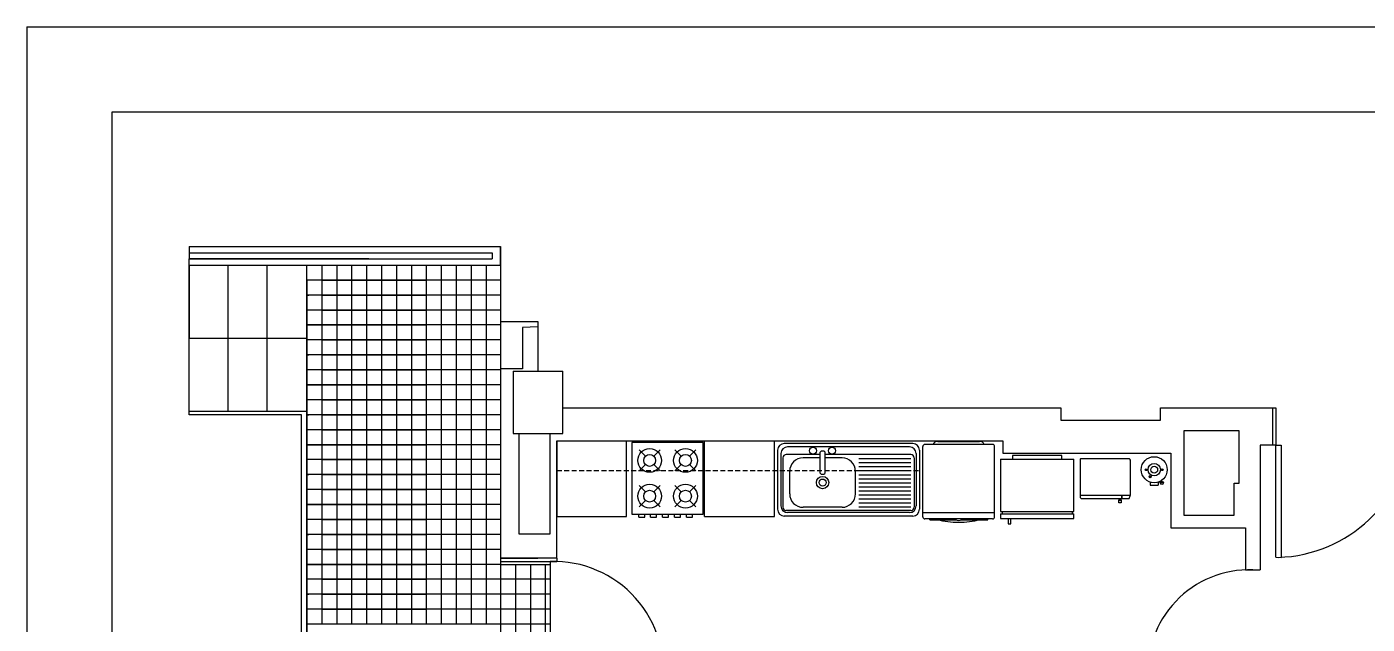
# Model space of a CAD drawing. Header units: millimetres. Extents: x 2377 to 4712, y -254 to 3188.
# Drawn here: x 2833.4 to 3070.1, y 1869.4 to 1974.7 of the extents above; entities that cross this region are included whole.
import ezdxf

# ---------------------------------------------------------------- set-up
doc = ezdxf.new("R2010")
doc.units = ezdxf.units.MM
doc.linetypes.add('DASHED2', pattern=[0.375, 0.25, -0.125])
doc.layers.add('Mobiliario', color=254, linetype='Continuous')
doc.layers.add('www.dwgautocad.com', color=7, linetype='Continuous')

# ---------------------------------------------------------------- blocks, each defined once
blk = doc.blocks.new('cl08-2')
for p, q in [((-0.439, 0), (-0.439, -0.879)), ((0.439, 0), (-0.439, 0)), ((0.439, -0.879), (0.439, 0)), ((-0.271, -0.168), (-0.349, -0.09)), ((-0.09, -0.09), (-0.168, -0.168)), ((0.168, -0.168), (0.09, -0.09)), ((0.271, -0.168), (0.349, -0.09)), ((-0.271, -0.271), (-0.349, -0.349)), ((-0.09, -0.349), (-0.168, -0.271)), ((0.09, -0.349), (0.168, -0.271)), ((0.349, -0.349), (0.271, -0.271)), ((-0.271, -0.607), (-0.349, -0.529)), ((-0.168, -0.607), (-0.09, -0.529)), ((0.168, -0.607), (0.09, -0.529)), ((0.271, -0.607), (0.349, -0.529)), ((-0.349, -0.788), (-0.271, -0.711)), ((-0.09, -0.788), (-0.168, -0.711)), ((0.09, -0.788), (0.168, -0.711)), ((0.349, -0.788), (0.271, -0.711)), ((-0.439, -0.879), (0.439, -0.879)), ((-0.354, -0.915), (-0.354, -0.879)), ((-0.354, -0.915), (-0.281, -0.915)), ((-0.281, -0.915), (-0.281, -0.879)), ((-0.208, -0.915), (-0.208, -0.879)), ((-0.208, -0.915), (-0.134, -0.915)), ((-0.134, -0.915), (-0.134, -0.879)), ((-0.061, -0.915), (-0.061, -0.879)), ((-0.061, -0.915), (0.012, -0.915)), ((0.012, -0.915), (0.012, -0.879)), ((0.085, -0.915), (0.085, -0.879)), ((0.085, -0.915), (0.159, -0.915)), ((0.159, -0.915), (0.159, -0.879)), ((0.232, -0.915), (0.232, -0.879)), ((0.232, -0.915), (0.305, -0.915)), ((0.305, -0.915), (0.305, -0.879))]:
    blk.add_line(p, q)
for centre, radius in [((-0.22, -0.22), 0.146), ((-0.22, -0.22), 0.0732), ((0.22, -0.22), 0.146), ((0.22, -0.22), 0.0732), ((-0.22, -0.659), 0.146), ((-0.22, -0.659), 0.0732), ((0.22, -0.659), 0.146), ((0.22, -0.659), 0.0732)]:
    blk.add_circle(centre, radius)
blk = doc.blocks.new('cl25-14')
at = {"layer": 'www.dwgautocad.com', "color": 0}
for p, q in [((0.478, 0.539), (-0.478, 0.539)), ((0.453, 0.514), (-0.453, 0.514)), ((-0.528, 0.489), (-0.528, 0.05)), ((-0.503, 0.464), (-0.503, 0.075)), ((-0.488, 0.4322), (-0.488, 0.065)), ((-0.2125, 0.4572), (-0.463, 0.4572)), ((-0.2125, 0.4322), (-0.338, 0.4322)), ((-0.2125, 0.4711), (-0.2125, 0.3223)), ((-0.1835, 0.4811), (-0.2025, 0.4811)), ((-0.1735, 0.3223), (-0.1735, 0.4711)), ((0.463, 0.4572), (-0.1735, 0.4572)), ((-0.048, 0.4322), (-0.1735, 0.4322)), ((0.463, 0.425), (0.077, 0.425)), ((0.488, 0.4322), (0.488, 0.065)), ((0.503, 0.464), (0.503, 0.075)), ((0.528, 0.489), (0.528, 0.05)), ((-0.438, 0.165), (-0.438, 0.3322)), ((-0.2025, 0.3123), (-0.1835, 0.3123)), ((0.052, 0.165), (0.052, 0.3322)), ((0.463, 0.395), (0.077, 0.395)), ((0.463, 0.365), (0.077, 0.365)), ((0.463, 0.335), (0.077, 0.335)), ((0.463, 0.305), (0.077, 0.305)), ((0.463, 0.275), (0.077, 0.275)), ((0.463, 0.245), (0.077, 0.245)), ((0.463, 0.215), (0.077, 0.215)), ((0.463, 0.185), (0.077, 0.185)), ((0.463, 0.155), (0.077, 0.155)), ((0.463, 0.125), (0.077, 0.125)), ((0.478, 0), (-0.478, 0)), ((0.463, 0.04), (-0.463, 0.04)), ((0.453, 0.025), (-0.453, 0.025)), ((-0.048, 0.065), (-0.338, 0.065)), ((0.463, 0.095), (0.077, 0.095)), ((0.463, 0.065), (0.077, 0.065))]:
    blk.add_line(p, q, dxfattribs=at)
for centre, radius in [((-0.264, 0.4859), 0.026), ((-0.1238, 0.4859), 0.026), ((-0.193, 0.2486), 0.0463), ((-0.193, 0.2486), 0.0263)]:
    blk.add_circle(centre, radius, dxfattribs=at)
for centre, radius, start, end in [((-0.478, 0.489), 0.05, 90, 180), ((-0.453, 0.464), 0.05, 90, 180), ((0.453, 0.464), 0.05, 0, 90), ((0.478, 0.489), 0.05, 0, 90), ((-0.463, 0.4322), 0.025, 90, 180), ((-0.338, 0.3322), 0.1, 90, 180), ((-0.2025, 0.4711), 0.01, 90, 180), ((-0.1835, 0.4711), 0.01, 0, 90), ((-0.048, 0.3322), 0.1, 0, 90), ((0.463, 0.4322), 0.025, 0, 90), ((-0.2025, 0.3223), 0.01, 180, 270), ((-0.1835, 0.3223), 0.01, 270, 0), ((-0.338, 0.165), 0.1, 180, 270), ((-0.048, 0.165), 0.1, 270, 0), ((-0.478, 0.05), 0.05, 180, 270), ((-0.453, 0.075), 0.05, 180, 270), ((-0.463, 0.065), 0.025, 180, 270), ((0.453, 0.075), 0.05, 270, 0), ((0.463, 0.065), 0.025, 270, 0), ((0.478, 0.05), 0.05, 270, 0)]:
    blk.add_arc(centre, radius, start, end, dxfattribs=at)
blk = doc.blocks.new('cl03b-planta')
for p, q in [((0.392, 2.874), (0.392, 3.548)), ((1.063, 3.568), (0.412, 3.568)), ((0.536, 3.598), (0.938, 3.598)), ((1.083, 2.874), (1.083, 3.548)), ((1.083, 2.911), (0.392, 2.911)), ((1.063, 2.854), (0.412, 2.854)), ((0.459, 2.846), (0.459, 2.854)), ((0.459, 2.846), (0.709, 2.846)), ((0.765, 2.846), (1.016, 2.846)), ((1.016, 2.846), (1.016, 2.854))]:
    blk.add_line(p, q)
for points in [[(0.712, 2.854), (0.709, 2.844)], [(0.762, 2.854), (0.765, 2.844)]]:
    blk.add_lwpolyline(points)
for centre, radius, start, end in [((0.412, 3.548), 0.02, 90, 180), ((0.536, 3.548), 0.05, 90, 156.5268), ((0.938, 3.548), 0.05, 23.4732, 90), ((1.063, 3.548), 0.02, 0, 90), ((0.412, 2.874), 0.02, 180, 270), ((0.737, 3.664), 0.843, 255.9297, 284.0703), ((0.737, 2.907), 0.0686, 245.6647, 294.3353), ((1.063, 2.874), 0.02, 270, 0)]:
    blk.add_arc(centre, radius, start, end)
blk = doc.blocks.new('CL-27-PLANTA-www.dwgautocad.com')
at = {"layer": 'www.dwgautocad.com', "ltscale": 0.3}
for p, q in [((9.724, 1.63), (9.689, 1.63)), ((9.689, 1.63), (9.689, 1.56)), ((9.724, 1.56), (9.724, 1.63)), ((9.828, 1.56), (8.843, 1.56)), ((8.843, 1.56), (8.843, 1.499)), ((9.828, 1.499), (8.843, 1.499)), ((9.828, 1.466), (8.843, 1.466)), ((8.843, 1.466), (8.843, 0.764)), ((8.863, 1.499), (8.863, 1.466)), ((9.808, 1.466), (9.808, 1.499)), ((9.828, 1.499), (9.828, 1.56)), ((9.828, 0.764), (9.828, 1.466)), ((9.828, 0.764), (8.843, 0.764)), ((9.005, 0.764), (9.005, 0.714)), ((9.665, 0.714), (9.665, 0.764)), ((9.005, 0.714), (9.665, 0.714))]:
    blk.add_line(p, q, dxfattribs=at)
blk = doc.blocks.new('IN04-3')
at = {"color": 0}
for p, q in [((-0.065, -0.2), (-0.065, -0.25)), ((0.065, -0.2), (0.065, -0.25)), ((0.094, -0.188), (0.101, -0.201)), ((0.116, -0.175), (0.123, -0.188)), ((-0.065, -0.25), (0.065, -0.25))]:
    blk.add_line(p, q, dxfattribs=at)
for centre, radius in [((0, 0), 0.21), ((-0.13, 0), 0.015), ((-0.13, 0), 0.0125), ((-0.13, 0), 0.0125), ((0, 0), 0.1), ((0, 0), 0.055), ((0.13, 0), 0.015), ((0.13, 0), 0.0125), ((0.13, 0), 0.0125), ((-0.065, -0.113), 0.018), ((-0.065, -0.113), 0.015), ((0.123, -0.213), 0.025), ((0.125, -0.216), 0.0175)]:
    blk.add_circle(centre, radius, dxfattribs=at)

msp = doc.modelspace()

# ---------------------------------------------------------------- linework, layer by layer
at = {"transparency": 33554687}
for p, q in [((2833.43, 1974.71), (3253.43, 1974.71)), ((2833.43, 1974.71), (2833.43, 1677.71)), ((2833.43, 1974.71), (2833.43, 1959.71)), ((2848.48, 1697.71), (2848.48, 1959.71)), ((2848.48, 1959.71), (3243.97, 1959.71)), ((2862.11, 1935.95), (2862.11, 1933.75)), ((2862.11, 1935.95), (2917.07, 1935.95)), ((2917.07, 1932.68), (2917.07, 1935.95)), ((2917.07, 1935.95), (2917.07, 1922.76)), ((2917.07, 1935.95), (2917.07, 1922.76)), ((2917.07, 1935.95), (2917.07, 1881)), ((2862.11, 1934.84), (2893.81, 1934.84)), ((2862.11, 1934.84), (2915.6, 1934.84)), ((2862.11, 1934.84), (2915.58, 1934.84)), ((2893.81, 1933.77), (2862.11, 1933.77)), ((2862.11, 1933.77), (2915.58, 1933.77)), ((2862.11, 1932.68), (2862.11, 1933.77)), ((2915.58, 1934.84), (2915.58, 1933.77)), ((2862.11, 1906.3), (2862.11, 1932.68)), ((2862.11, 1932.68), (2882.86, 1932.68)), ((2862.11, 1932.68), (2862.11, 1919.82)), ((2862.11, 1932.68), (2917.07, 1932.68)), ((2868.99, 1906.96), (2868.99, 1932.68)), ((2875.87, 1906.96), (2875.87, 1932.68)), ((2882.86, 1750.23), (2882.86, 1932.68)), ((2882.86, 1932.68), (2885.5, 1932.68)), ((2885.5, 1932.68), (2885.5, 1930.04)), ((2885.5, 1932.68), (2888.14, 1932.68)), ((2888.14, 1932.68), (2888.14, 1930.04)), ((2888.14, 1932.68), (2890.77, 1932.68)), ((2890.77, 1932.68), (2890.77, 1930.04)), ((2890.77, 1932.68), (2893.41, 1932.68)), ((2893.41, 1932.68), (2893.41, 1930.04)), ((2893.41, 1932.68), (2896.05, 1932.68)), ((2896.05, 1932.68), (2896.05, 1930.04)), ((2896.05, 1932.68), (2898.69, 1932.68)), ((2898.69, 1932.68), (2898.69, 1930.04)), ((2898.69, 1932.68), (2901.32, 1932.68)), ((2901.32, 1932.68), (2901.32, 1930.04)), ((2901.32, 1932.68), (2903.96, 1932.68)), ((2903.96, 1932.68), (2903.96, 1930.04)), ((2906.6, 1932.68), (2906.6, 1930.04)), ((2909.24, 1932.68), (2909.24, 1930.04)), ((2911.87, 1932.68), (2911.87, 1930.04)), ((2914.51, 1932.68), (2914.51, 1930.04)), ((2885.5, 1930.04), (2882.86, 1930.04)), ((2882.86, 1930.04), (2882.86, 1927.4)), ((2888.14, 1930.04), (2885.5, 1930.04)), ((2885.5, 1930.04), (2885.5, 1927.4)), ((2885.5, 1930.04), (2888.14, 1930.04)), ((2890.77, 1930.04), (2888.14, 1930.04)), ((2888.14, 1930.04), (2888.14, 1927.4)), ((2888.14, 1930.04), (2890.77, 1930.04)), ((2893.41, 1930.04), (2890.77, 1930.04)), ((2890.77, 1930.04), (2890.77, 1927.4)), ((2890.77, 1930.04), (2893.41, 1930.04)), ((2896.05, 1930.04), (2893.41, 1930.04)), ((2893.41, 1930.04), (2893.41, 1927.4)), ((2893.41, 1930.04), (2896.05, 1930.04)), ((2898.69, 1930.04), (2896.05, 1930.04)), ((2896.05, 1930.04), (2896.05, 1927.4)), ((2896.05, 1930.04), (2898.69, 1930.04)), ((2901.32, 1930.04), (2898.69, 1930.04)), ((2898.69, 1930.04), (2898.69, 1927.4)), ((2898.69, 1930.04), (2901.32, 1930.04)), ((2903.96, 1930.04), (2901.32, 1930.04)), ((2901.32, 1930.04), (2901.32, 1927.4)), ((2901.32, 1930.04), (2903.96, 1930.04)), ((2906.6, 1930.04), (2903.96, 1930.04)), ((2903.96, 1930.04), (2903.96, 1927.4)), ((2909.24, 1930.04), (2906.6, 1930.04)), ((2906.6, 1930.04), (2906.6, 1927.4)), ((2911.87, 1930.04), (2909.24, 1930.04)), ((2909.24, 1930.04), (2909.24, 1927.4)), ((2914.51, 1930.04), (2911.87, 1930.04)), ((2911.87, 1930.04), (2911.87, 1927.4)), ((2917.07, 1930.04), (2914.51, 1930.04)), ((2914.51, 1930.04), (2914.51, 1927.4)), ((2882.86, 1927.4), (2883.2, 1927.4)), ((2885.5, 1927.4), (2882.86, 1927.4)), ((2882.86, 1927.4), (2882.86, 1924.76)), ((2882.86, 1927.4), (2882.86, 1922.13)), ((2888.14, 1927.4), (2885.5, 1927.4)), ((2885.5, 1927.4), (2885.5, 1924.76)), ((2885.5, 1927.4), (2888.14, 1927.4)), ((2890.77, 1927.4), (2888.14, 1927.4)), ((2888.14, 1927.4), (2888.14, 1924.76)), ((2888.14, 1927.4), (2890.77, 1927.4)), ((2893.41, 1927.4), (2890.77, 1927.4)), ((2890.77, 1927.4), (2890.77, 1924.76)), ((2890.77, 1927.4), (2893.41, 1927.4)), ((2896.05, 1927.4), (2893.41, 1927.4)), ((2893.41, 1927.4), (2893.41, 1924.76)), ((2893.41, 1927.4), (2896.05, 1927.4)), ((2898.69, 1927.4), (2896.05, 1927.4)), ((2896.05, 1927.4), (2896.05, 1924.76)), ((2896.05, 1927.4), (2898.69, 1927.4)), ((2901.32, 1927.4), (2898.69, 1927.4)), ((2898.69, 1927.4), (2898.69, 1924.76)), ((2898.69, 1927.4), (2901.32, 1927.4)), ((2903.96, 1927.4), (2901.32, 1927.4)), ((2901.32, 1927.4), (2901.32, 1924.76)), ((2901.32, 1927.4), (2903.96, 1927.4)), ((2906.6, 1927.4), (2903.96, 1927.4)), ((2903.96, 1927.4), (2903.96, 1924.76)), ((2909.24, 1927.4), (2906.6, 1927.4)), ((2906.6, 1927.4), (2906.6, 1924.76)), ((2911.87, 1927.4), (2909.24, 1927.4)), ((2909.24, 1927.4), (2909.24, 1924.76)), ((2914.51, 1927.4), (2911.87, 1927.4)), ((2911.87, 1927.4), (2911.87, 1924.76)), ((2917.07, 1927.4), (2914.51, 1927.4)), ((2914.51, 1927.4), (2914.51, 1924.76)), ((2885.5, 1924.76), (2882.86, 1924.76)), ((2888.14, 1924.76), (2885.5, 1924.76)), ((2885.5, 1924.76), (2885.5, 1922.13)), ((2885.5, 1924.76), (2888.14, 1924.76)), ((2890.77, 1924.76), (2888.14, 1924.76)), ((2888.14, 1924.76), (2888.14, 1922.13)), ((2888.14, 1924.76), (2890.77, 1924.76)), ((2893.41, 1924.76), (2890.77, 1924.76)), ((2890.77, 1924.76), (2890.77, 1922.13)), ((2890.77, 1924.76), (2893.41, 1924.76)), ((2896.05, 1924.76), (2893.41, 1924.76)), ((2893.41, 1924.76), (2893.41, 1922.13)), ((2893.41, 1924.76), (2896.05, 1924.76)), ((2898.69, 1924.76), (2896.05, 1924.76)), ((2896.05, 1924.76), (2896.05, 1922.13)), ((2896.05, 1924.76), (2898.69, 1924.76)), ((2901.32, 1924.76), (2898.69, 1924.76)), ((2898.69, 1924.76), (2898.69, 1922.13)), ((2898.69, 1924.76), (2901.32, 1924.76)), ((2903.96, 1924.76), (2901.32, 1924.76)), ((2901.32, 1924.76), (2901.32, 1922.13)), ((2901.32, 1924.76), (2903.96, 1924.76)), ((2906.6, 1924.76), (2903.96, 1924.76)), ((2903.96, 1924.76), (2903.96, 1922.13)), ((2909.24, 1924.76), (2906.6, 1924.76)), ((2906.6, 1924.76), (2906.6, 1922.13)), ((2911.87, 1924.76), (2909.24, 1924.76)), ((2909.24, 1924.76), (2909.24, 1922.13)), ((2914.51, 1924.76), (2911.87, 1924.76)), ((2911.87, 1924.76), (2911.87, 1922.13)), ((2917.07, 1924.76), (2914.51, 1924.76)), ((2914.51, 1924.76), (2914.51, 1922.13)), ((2885.5, 1922.13), (2882.86, 1922.13)), ((2882.86, 1922.13), (2882.86, 1911.58)), ((2882.86, 1922.13), (2885.5, 1922.13)), ((2888.14, 1922.13), (2885.5, 1922.13)), ((2885.5, 1922.13), (2885.5, 1919.49)), ((2885.5, 1922.13), (2888.14, 1922.13)), ((2890.77, 1922.13), (2888.14, 1922.13)), ((2888.14, 1922.13), (2888.14, 1919.49)), ((2888.14, 1922.13), (2890.77, 1922.13)), ((2893.41, 1922.13), (2890.77, 1922.13)), ((2890.77, 1922.13), (2890.77, 1919.49)), ((2890.77, 1922.13), (2893.41, 1922.13)), ((2896.05, 1922.13), (2893.41, 1922.13)), ((2893.41, 1922.13), (2893.41, 1919.49)), ((2893.41, 1922.13), (2896.05, 1922.13)), ((2898.69, 1922.13), (2896.05, 1922.13)), ((2896.05, 1922.13), (2896.05, 1919.49)), ((2896.05, 1922.13), (2898.69, 1922.13)), ((2901.32, 1922.13), (2898.69, 1922.13)), ((2898.69, 1922.13), (2898.69, 1919.49)), ((2898.69, 1922.13), (2901.32, 1922.13)), ((2903.96, 1922.13), (2901.32, 1922.13)), ((2901.32, 1922.13), (2901.32, 1919.49)), ((2901.32, 1922.13), (2903.96, 1922.13)), ((2906.6, 1922.13), (2903.96, 1922.13)), ((2903.96, 1922.13), (2903.96, 1919.49)), ((2909.24, 1922.13), (2906.6, 1922.13)), ((2906.6, 1922.13), (2906.6, 1919.49)), ((2911.87, 1922.13), (2909.24, 1922.13)), ((2909.24, 1922.13), (2909.24, 1919.49)), ((2914.51, 1922.13), (2911.87, 1922.13)), ((2911.87, 1922.13), (2911.87, 1919.49)), ((2917.07, 1922.13), (2914.51, 1922.13)), ((2914.51, 1922.13), (2914.51, 1919.49)), ((2917.07, 1922.76), (2923.66, 1922.76)), ((2923.67, 1921.78), (2920.92, 1921.7)), ((2920.92, 1921.7), (2920.92, 1914.42)), ((2923.66, 1922.76), (2923.66, 1913.97)), ((2923.66, 1922.76), (2923.66, 1913.97)), ((2862.11, 1919.82), (2882.86, 1919.82)), ((2885.5, 1919.49), (2882.86, 1919.49)), ((2882.86, 1919.49), (2882.86, 1916.85)), ((2888.14, 1919.49), (2885.5, 1919.49)), ((2885.5, 1919.49), (2885.5, 1916.85)), ((2885.5, 1919.49), (2888.14, 1919.49)), ((2890.77, 1919.49), (2888.14, 1919.49)), ((2888.14, 1919.49), (2888.14, 1916.85)), ((2888.14, 1919.49), (2890.77, 1919.49)), ((2893.41, 1919.49), (2890.77, 1919.49)), ((2890.77, 1919.49), (2890.77, 1916.85)), ((2890.77, 1919.49), (2893.41, 1919.49)), ((2896.05, 1919.49), (2893.41, 1919.49)), ((2893.41, 1919.49), (2893.41, 1916.85)), ((2893.41, 1919.49), (2896.05, 1919.49)), ((2898.69, 1919.49), (2896.05, 1919.49)), ((2896.05, 1919.49), (2896.05, 1916.85)), ((2896.05, 1919.49), (2898.69, 1919.49)), ((2901.32, 1919.49), (2898.69, 1919.49)), ((2898.69, 1919.49), (2898.69, 1916.85)), ((2898.69, 1919.49), (2901.32, 1919.49)), ((2903.96, 1919.49), (2901.32, 1919.49)), ((2901.32, 1919.49), (2901.32, 1916.85)), ((2901.32, 1919.49), (2903.96, 1919.49)), ((2906.6, 1919.49), (2903.96, 1919.49)), ((2903.96, 1919.49), (2903.96, 1916.85)), ((2909.24, 1919.49), (2906.6, 1919.49)), ((2906.6, 1919.49), (2906.6, 1916.85)), ((2911.87, 1919.49), (2909.24, 1919.49)), ((2909.24, 1919.49), (2909.24, 1916.85)), ((2914.51, 1919.49), (2911.87, 1919.49)), ((2911.87, 1919.49), (2911.87, 1916.85)), ((2917.07, 1919.49), (2914.51, 1919.49)), ((2914.51, 1919.49), (2914.51, 1916.85)), ((2882.86, 1916.85), (2883.2, 1916.85)), ((2885.5, 1916.85), (2882.86, 1916.85)), ((2882.86, 1916.85), (2882.86, 1914.21)), ((2882.86, 1916.85), (2882.86, 1911.58)), ((2888.14, 1916.85), (2885.5, 1916.85)), ((2885.5, 1916.85), (2885.5, 1914.21)), ((2885.5, 1916.85), (2888.14, 1916.85)), ((2890.77, 1916.85), (2888.14, 1916.85)), ((2888.14, 1916.85), (2888.14, 1914.21)), ((2888.14, 1916.85), (2890.77, 1916.85)), ((2893.41, 1916.85), (2890.77, 1916.85)), ((2890.77, 1916.85), (2890.77, 1914.21)), ((2890.77, 1916.85), (2893.41, 1916.85)), ((2896.05, 1916.85), (2893.41, 1916.85)), ((2893.41, 1916.85), (2893.41, 1914.21)), ((2893.41, 1916.85), (2896.05, 1916.85)), ((2898.69, 1916.85), (2896.05, 1916.85)), ((2896.05, 1916.85), (2896.05, 1914.21)), ((2896.05, 1916.85), (2898.69, 1916.85)), ((2901.32, 1916.85), (2898.69, 1916.85)), ((2898.69, 1916.85), (2898.69, 1914.21)), ((2898.69, 1916.85), (2901.32, 1916.85)), ((2903.96, 1916.85), (2901.32, 1916.85)), ((2901.32, 1916.85), (2901.32, 1914.21)), ((2901.32, 1916.85), (2903.96, 1916.85)), ((2906.6, 1916.85), (2903.96, 1916.85)), ((2903.96, 1916.85), (2903.96, 1914.21)), ((2909.24, 1916.85), (2906.6, 1916.85)), ((2906.6, 1916.85), (2906.6, 1914.21)), ((2911.87, 1916.85), (2909.24, 1916.85)), ((2909.24, 1916.85), (2909.24, 1914.21)), ((2914.51, 1916.85), (2911.87, 1916.85)), ((2911.87, 1916.85), (2911.87, 1914.21)), ((2917.07, 1916.85), (2914.51, 1916.85)), ((2914.51, 1916.85), (2914.51, 1914.21)), ((2885.5, 1914.21), (2882.86, 1914.21)), ((2888.14, 1914.21), (2885.5, 1914.21)), ((2885.5, 1914.21), (2885.5, 1911.58)), ((2885.5, 1914.21), (2888.14, 1914.21)), ((2890.77, 1914.21), (2888.14, 1914.21)), ((2888.14, 1914.21), (2888.14, 1911.58)), ((2888.14, 1914.21), (2890.77, 1914.21)), ((2893.41, 1914.21), (2890.77, 1914.21)), ((2890.77, 1914.21), (2890.77, 1911.58)), ((2890.77, 1914.21), (2893.41, 1914.21)), ((2896.05, 1914.21), (2893.41, 1914.21)), ((2893.41, 1914.21), (2893.41, 1911.58)), ((2893.41, 1914.21), (2896.05, 1914.21)), ((2898.69, 1914.21), (2896.05, 1914.21)), ((2896.05, 1914.21), (2896.05, 1911.58)), ((2896.05, 1914.21), (2898.69, 1914.21)), ((2901.32, 1914.21), (2898.69, 1914.21)), ((2898.69, 1914.21), (2898.69, 1911.58)), ((2898.69, 1914.21), (2901.32, 1914.21)), ((2903.96, 1914.21), (2901.32, 1914.21)), ((2901.32, 1914.21), (2901.32, 1911.58)), ((2901.32, 1914.21), (2903.96, 1914.21)), ((2906.6, 1914.21), (2903.96, 1914.21)), ((2903.96, 1914.21), (2903.96, 1911.58)), ((2909.24, 1914.21), (2906.6, 1914.21)), ((2906.6, 1914.21), (2906.6, 1911.58)), ((2911.87, 1914.21), (2909.24, 1914.21)), ((2909.24, 1914.21), (2909.24, 1911.58)), ((2914.51, 1914.21), (2911.87, 1914.21)), ((2911.87, 1914.21), (2911.87, 1911.58)), ((2917.07, 1914.21), (2914.51, 1914.21)), ((2914.51, 1914.21), (2914.51, 1911.58)), ((2920.92, 1914.42), (2917.01, 1914.4)), ((2919.27, 1913.97), (2928.06, 1913.97)), ((2919.27, 1913.97), (2919.27, 1902.98)), ((2928.06, 1902.98), (2928.06, 1913.97)), ((2885.5, 1911.58), (2882.86, 1911.58)), ((2882.86, 1911.58), (2882.86, 1890.47)), ((2882.86, 1911.58), (2885.5, 1911.58)), ((2888.14, 1911.58), (2885.5, 1911.58)), ((2885.5, 1911.58), (2885.5, 1908.94)), ((2885.5, 1911.58), (2888.14, 1911.58)), ((2890.77, 1911.58), (2888.14, 1911.58)), ((2888.14, 1911.58), (2888.14, 1908.94)), ((2888.14, 1911.58), (2890.77, 1911.58)), ((2893.41, 1911.58), (2890.77, 1911.58)), ((2890.77, 1911.58), (2890.77, 1908.94)), ((2890.77, 1911.58), (2893.41, 1911.58)), ((2896.05, 1911.58), (2893.41, 1911.58)), ((2893.41, 1911.58), (2893.41, 1908.94)), ((2893.41, 1911.58), (2896.05, 1911.58)), ((2898.69, 1911.58), (2896.05, 1911.58)), ((2896.05, 1911.58), (2896.05, 1908.94)), ((2896.05, 1911.58), (2898.69, 1911.58)), ((2901.32, 1911.58), (2898.69, 1911.58)), ((2898.69, 1911.58), (2898.69, 1908.94)), ((2898.69, 1911.58), (2901.32, 1911.58)), ((2903.96, 1911.58), (2901.32, 1911.58)), ((2901.32, 1911.58), (2901.32, 1908.94)), ((2901.32, 1911.58), (2903.96, 1911.58)), ((2906.6, 1911.58), (2903.96, 1911.58)), ((2903.96, 1911.58), (2903.96, 1908.94)), ((2909.24, 1911.58), (2906.6, 1911.58)), ((2906.6, 1911.58), (2906.6, 1908.94)), ((2911.87, 1911.58), (2909.24, 1911.58)), ((2909.24, 1911.58), (2909.24, 1908.94)), ((2914.51, 1911.58), (2911.87, 1911.58)), ((2911.87, 1911.58), (2911.87, 1908.94)), ((2917.07, 1911.58), (2914.51, 1911.58)), ((2914.51, 1911.58), (2914.51, 1908.94)), ((2885.5, 1908.94), (2882.86, 1908.94)), ((2882.86, 1908.94), (2882.86, 1906.3)), ((2882.86, 1906.3), (2882.86, 1907.62)), ((2888.14, 1908.94), (2885.5, 1908.94)), ((2885.5, 1908.94), (2885.5, 1906.3)), ((2885.5, 1908.94), (2888.14, 1908.94)), ((2890.77, 1908.94), (2888.14, 1908.94)), ((2888.14, 1908.94), (2888.14, 1906.3)), ((2888.14, 1908.94), (2890.77, 1908.94)), ((2893.41, 1908.94), (2890.77, 1908.94)), ((2890.77, 1908.94), (2890.77, 1906.3)), ((2890.77, 1908.94), (2893.41, 1908.94)), ((2896.05, 1908.94), (2893.41, 1908.94)), ((2893.41, 1908.94), (2893.41, 1906.3)), ((2893.41, 1908.94), (2896.05, 1908.94)), ((2898.69, 1908.94), (2896.05, 1908.94)), ((2896.05, 1908.94), (2896.05, 1906.3)), ((2896.05, 1908.94), (2898.69, 1908.94)), ((2901.32, 1908.94), (2898.69, 1908.94)), ((2898.69, 1908.94), (2898.69, 1906.3)), ((2898.69, 1908.94), (2901.32, 1908.94)), ((2903.96, 1908.94), (2901.32, 1908.94)), ((2901.32, 1908.94), (2901.32, 1906.3)), ((2901.32, 1908.94), (2903.96, 1908.94)), ((2906.6, 1908.94), (2903.96, 1908.94)), ((2903.96, 1908.94), (2903.96, 1906.3)), ((2909.24, 1908.94), (2906.6, 1908.94)), ((2906.6, 1908.94), (2906.6, 1906.3)), ((2911.87, 1908.94), (2909.24, 1908.94)), ((2909.24, 1908.94), (2909.24, 1906.3)), ((2914.51, 1908.94), (2911.87, 1908.94)), ((2911.87, 1908.94), (2911.87, 1906.3)), ((2917.07, 1908.94), (2914.51, 1908.94)), ((2914.51, 1908.94), (2914.51, 1906.3)), ((2928.06, 1907.52), (3015.98, 1907.52)), ((3015.98, 1907.52), (3015.98, 1905.32)), ((3033.57, 1905.32), (3033.57, 1907.52)), ((3033.57, 1907.52), (3053.35, 1907.52)), ((3053.35, 1907.52), (3053.35, 1900.93)), ((3053.35, 1907.52), (3053.95, 1907.52)), ((3053.95, 1907.52), (3053.95, 1900.93)), ((2862.11, 1906.3), (2862.11, 1906.96)), ((2862.11, 1906.96), (2882.86, 1906.96)), ((2862.11, 1906.96), (2868.99, 1906.96)), ((2881.9, 1906.3), (2862.11, 1906.3)), ((2868.99, 1906.96), (2875.87, 1906.96)), ((2881.9, 1750.23), (2881.9, 1906.3)), ((2882.86, 1750.23), (2882.86, 1906.3)), ((2882.86, 1906.3), (2883.2, 1906.3)), ((2885.5, 1906.3), (2882.86, 1906.3)), ((2882.86, 1906.3), (2882.86, 1903.66)), ((2882.86, 1906.3), (2882.86, 1901.02)), ((2888.14, 1906.3), (2885.5, 1906.3)), ((2885.5, 1906.3), (2885.5, 1903.66)), ((2885.5, 1906.3), (2888.14, 1906.3)), ((2890.77, 1906.3), (2888.14, 1906.3)), ((2888.14, 1906.3), (2888.14, 1903.66)), ((2888.14, 1906.3), (2890.77, 1906.3)), ((2893.41, 1906.3), (2890.77, 1906.3)), ((2890.77, 1906.3), (2890.77, 1903.66)), ((2890.77, 1906.3), (2893.41, 1906.3)), ((2896.05, 1906.3), (2893.41, 1906.3)), ((2893.41, 1906.3), (2893.41, 1903.66)), ((2893.41, 1906.3), (2896.05, 1906.3)), ((2898.69, 1906.3), (2896.05, 1906.3)), ((2896.05, 1906.3), (2896.05, 1903.66)), ((2896.05, 1906.3), (2898.69, 1906.3)), ((2901.32, 1906.3), (2898.69, 1906.3)), ((2898.69, 1906.3), (2898.69, 1903.66)), ((2898.69, 1906.3), (2901.32, 1906.3)), ((2903.96, 1906.3), (2901.32, 1906.3)), ((2901.32, 1906.3), (2901.32, 1903.66)), ((2901.32, 1906.3), (2903.96, 1906.3)), ((2906.6, 1906.3), (2903.96, 1906.3)), ((2903.96, 1906.3), (2903.96, 1903.66)), ((2909.24, 1906.3), (2906.6, 1906.3)), ((2906.6, 1906.3), (2906.6, 1903.66)), ((2911.87, 1906.3), (2909.24, 1906.3)), ((2909.24, 1906.3), (2909.24, 1903.66)), ((2914.51, 1906.3), (2911.87, 1906.3)), ((2911.87, 1906.3), (2911.87, 1903.66)), ((2917.07, 1906.3), (2914.51, 1906.3)), ((2914.51, 1906.3), (2914.51, 1903.66)), ((3015.98, 1905.32), (3033.57, 1905.32)), ((2885.5, 1903.66), (2882.86, 1903.66)), ((2888.14, 1903.66), (2885.5, 1903.66)), ((2885.5, 1903.66), (2885.5, 1901.02)), ((2885.5, 1903.66), (2888.14, 1903.66)), ((2890.77, 1903.66), (2888.14, 1903.66)), ((2888.14, 1903.66), (2888.14, 1901.02)), ((2888.14, 1903.66), (2890.77, 1903.66)), ((2893.41, 1903.66), (2890.77, 1903.66)), ((2890.77, 1903.66), (2890.77, 1901.02)), ((2890.77, 1903.66), (2893.41, 1903.66)), ((2896.05, 1903.66), (2893.41, 1903.66)), ((2893.41, 1903.66), (2893.41, 1901.02)), ((2893.41, 1903.66), (2896.05, 1903.66)), ((2898.69, 1903.66), (2896.05, 1903.66)), ((2896.05, 1903.66), (2896.05, 1901.02)), ((2896.05, 1903.66), (2898.69, 1903.66)), ((2901.32, 1903.66), (2898.69, 1903.66)), ((2898.69, 1903.66), (2898.69, 1901.02)), ((2898.69, 1903.66), (2901.32, 1903.66)), ((2903.96, 1903.66), (2901.32, 1903.66)), ((2901.32, 1903.66), (2901.32, 1901.02)), ((2901.32, 1903.66), (2903.96, 1903.66)), ((2906.6, 1903.66), (2903.96, 1903.66)), ((2903.96, 1903.66), (2903.96, 1901.02)), ((2909.24, 1903.66), (2906.6, 1903.66)), ((2906.6, 1903.66), (2906.6, 1901.02)), ((2911.87, 1903.66), (2909.24, 1903.66)), ((2909.24, 1903.66), (2909.24, 1901.02)), ((2914.51, 1903.66), (2911.87, 1903.66)), ((2911.87, 1903.66), (2911.87, 1901.02)), ((2917.07, 1903.66), (2914.51, 1903.66)), ((2914.51, 1903.66), (2914.51, 1901.02)), ((2919.27, 1902.98), (2928.06, 1902.98)), ((2920.31, 1902.98), (2920.31, 1885.32)), ((2925.82, 1885.32), (2925.82, 1902.98)), ((3047.47, 1903.45), (3037.69, 1903.45)), ((3037.69, 1903.45), (3037.69, 1888.61)), ((3047.47, 1894.21), (3047.47, 1903.45)), ((2885.5, 1901.02), (2882.86, 1901.02)), ((2882.86, 1901.02), (2882.86, 1890.47)), ((2882.86, 1901.02), (2885.5, 1901.02)), ((2888.14, 1901.02), (2885.5, 1901.02)), ((2885.5, 1901.02), (2885.5, 1898.39)), ((2885.5, 1901.02), (2888.14, 1901.02)), ((2890.77, 1901.02), (2888.14, 1901.02)), ((2888.14, 1901.02), (2888.14, 1898.39)), ((2888.14, 1901.02), (2890.77, 1901.02)), ((2893.41, 1901.02), (2890.77, 1901.02)), ((2890.77, 1901.02), (2890.77, 1898.39)), ((2890.77, 1901.02), (2893.41, 1901.02)), ((2896.05, 1901.02), (2893.41, 1901.02)), ((2893.41, 1901.02), (2893.41, 1898.39)), ((2893.41, 1901.02), (2896.05, 1901.02)), ((2898.69, 1901.02), (2896.05, 1901.02)), ((2896.05, 1901.02), (2896.05, 1898.39)), ((2896.05, 1901.02), (2898.69, 1901.02)), ((2901.32, 1901.02), (2898.69, 1901.02)), ((2898.69, 1901.02), (2898.69, 1898.39)), ((2898.69, 1901.02), (2901.32, 1901.02)), ((2903.96, 1901.02), (2901.32, 1901.02)), ((2901.32, 1901.02), (2901.32, 1898.39)), ((2901.32, 1901.02), (2903.96, 1901.02)), ((2906.6, 1901.02), (2903.96, 1901.02)), ((2903.96, 1901.02), (2903.96, 1898.39)), ((2909.24, 1901.02), (2906.6, 1901.02)), ((2906.6, 1901.02), (2906.6, 1898.39)), ((2911.87, 1901.02), (2909.24, 1901.02)), ((2909.24, 1901.02), (2909.24, 1898.39)), ((2914.51, 1901.02), (2911.87, 1901.02)), ((2911.87, 1901.02), (2911.87, 1898.39)), ((2917.07, 1901.02), (2914.51, 1901.02)), ((2914.51, 1901.02), (2914.51, 1898.39)), ((2927, 1881), (2927, 1901.72)), ((2927, 1901.72), (3005.76, 1901.72)), ((2927, 1901.72), (2927, 1888.38)), ((3005.76, 1901.72), (3005.76, 1899.52)), ((3053.35, 1900.93), (3051.15, 1900.93)), ((3051.15, 1900.93), (3051.15, 1878.95)), ((3053.95, 1900.93), (3053.35, 1900.93)), ((2885.5, 1898.39), (2882.86, 1898.39)), ((2882.86, 1898.39), (2882.86, 1895.75)), ((2888.14, 1898.39), (2885.5, 1898.39)), ((2885.5, 1898.39), (2885.5, 1895.75)), ((2885.5, 1898.39), (2888.14, 1898.39)), ((2890.77, 1898.39), (2888.14, 1898.39)), ((2888.14, 1898.39), (2888.14, 1895.75)), ((2888.14, 1898.39), (2890.77, 1898.39)), ((2893.41, 1898.39), (2890.77, 1898.39)), ((2890.77, 1898.39), (2890.77, 1895.75)), ((2890.77, 1898.39), (2893.41, 1898.39)), ((2896.05, 1898.39), (2893.41, 1898.39)), ((2893.41, 1898.39), (2893.41, 1895.75)), ((2893.41, 1898.39), (2896.05, 1898.39)), ((2898.69, 1898.39), (2896.05, 1898.39)), ((2896.05, 1898.39), (2896.05, 1895.75)), ((2896.05, 1898.39), (2898.69, 1898.39)), ((2901.32, 1898.39), (2898.69, 1898.39)), ((2898.69, 1898.39), (2898.69, 1895.75)), ((2898.69, 1898.39), (2901.32, 1898.39)), ((2903.96, 1898.39), (2901.32, 1898.39)), ((2901.32, 1898.39), (2901.32, 1895.75)), ((2901.32, 1898.39), (2903.96, 1898.39)), ((2906.6, 1898.39), (2903.96, 1898.39)), ((2903.96, 1898.39), (2903.96, 1895.75)), ((2909.24, 1898.39), (2906.6, 1898.39)), ((2906.6, 1898.39), (2906.6, 1895.75)), ((2911.87, 1898.39), (2909.24, 1898.39)), ((2909.24, 1898.39), (2909.24, 1895.75)), ((2914.51, 1898.39), (2911.87, 1898.39)), ((2911.87, 1898.39), (2911.87, 1895.75)), ((2917.07, 1898.39), (2914.51, 1898.39)), ((2914.51, 1898.39), (2914.51, 1895.75)), ((3005.76, 1899.52), (3035.4, 1899.52)), ((3035.4, 1899.52), (3035.4, 1886.34)), ((2882.86, 1895.75), (2883.2, 1895.75)), ((2885.5, 1895.75), (2882.86, 1895.75)), ((2882.86, 1895.75), (2882.86, 1893.11)), ((2882.86, 1895.75), (2882.86, 1890.47)), ((2888.14, 1895.75), (2885.5, 1895.75)), ((2885.5, 1895.75), (2885.5, 1893.11)), ((2885.5, 1895.75), (2888.14, 1895.75)), ((2890.77, 1895.75), (2888.14, 1895.75)), ((2888.14, 1895.75), (2888.14, 1893.11)), ((2888.14, 1895.75), (2890.77, 1895.75)), ((2893.41, 1895.75), (2890.77, 1895.75)), ((2890.77, 1895.75), (2890.77, 1893.11)), ((2890.77, 1895.75), (2893.41, 1895.75)), ((2896.05, 1895.75), (2893.41, 1895.75)), ((2893.41, 1895.75), (2893.41, 1893.11)), ((2893.41, 1895.75), (2896.05, 1895.75)), ((2898.69, 1895.75), (2896.05, 1895.75)), ((2896.05, 1895.75), (2896.05, 1893.11)), ((2896.05, 1895.75), (2898.69, 1895.75)), ((2901.32, 1895.75), (2898.69, 1895.75)), ((2898.69, 1895.75), (2898.69, 1893.11)), ((2898.69, 1895.75), (2901.32, 1895.75)), ((2903.96, 1895.75), (2901.32, 1895.75)), ((2901.32, 1895.75), (2901.32, 1893.11)), ((2901.32, 1895.75), (2903.96, 1895.75)), ((2906.6, 1895.75), (2903.96, 1895.75)), ((2903.96, 1895.75), (2903.96, 1893.11)), ((2909.24, 1895.75), (2906.6, 1895.75)), ((2906.6, 1895.75), (2906.6, 1893.11)), ((2911.87, 1895.75), (2909.24, 1895.75)), ((2909.24, 1895.75), (2909.24, 1893.11)), ((2914.51, 1895.75), (2911.87, 1895.75)), ((2911.87, 1895.75), (2911.87, 1893.11)), ((2917.07, 1895.75), (2914.51, 1895.75)), ((2914.51, 1895.75), (2914.51, 1893.11)), ((3046.57, 1888.61), (3046.57, 1894.21)), ((3046.57, 1894.21), (3047.47, 1894.21)), ((2885.5, 1893.11), (2882.86, 1893.11)), ((2888.14, 1893.11), (2885.5, 1893.11)), ((2885.5, 1893.11), (2885.5, 1890.47)), ((2885.5, 1893.11), (2888.14, 1893.11)), ((2890.77, 1893.11), (2888.14, 1893.11)), ((2888.14, 1893.11), (2888.14, 1890.47)), ((2888.14, 1893.11), (2890.77, 1893.11)), ((2893.41, 1893.11), (2890.77, 1893.11)), ((2890.77, 1893.11), (2890.77, 1890.47)), ((2890.77, 1893.11), (2893.41, 1893.11)), ((2896.05, 1893.11), (2893.41, 1893.11)), ((2893.41, 1893.11), (2893.41, 1890.47)), ((2893.41, 1893.11), (2896.05, 1893.11)), ((2898.69, 1893.11), (2896.05, 1893.11)), ((2896.05, 1893.11), (2896.05, 1890.47)), ((2896.05, 1893.11), (2898.69, 1893.11)), ((2901.32, 1893.11), (2898.69, 1893.11)), ((2898.69, 1893.11), (2898.69, 1890.47)), ((2898.69, 1893.11), (2901.32, 1893.11)), ((2903.96, 1893.11), (2901.32, 1893.11)), ((2901.32, 1893.11), (2901.32, 1890.47)), ((2901.32, 1893.11), (2903.96, 1893.11)), ((2906.6, 1893.11), (2903.96, 1893.11)), ((2903.96, 1893.11), (2903.96, 1890.47)), ((2909.24, 1893.11), (2906.6, 1893.11)), ((2906.6, 1893.11), (2906.6, 1890.47)), ((2911.87, 1893.11), (2909.24, 1893.11)), ((2909.24, 1893.11), (2909.24, 1890.47)), ((2914.51, 1893.11), (2911.87, 1893.11)), ((2911.87, 1893.11), (2911.87, 1890.47)), ((2917.07, 1893.11), (2914.51, 1893.11)), ((2914.51, 1893.11), (2914.51, 1890.47)), ((2885.5, 1890.47), (2882.86, 1890.47)), ((2882.86, 1890.47), (2882.86, 1869.37)), ((2882.86, 1890.47), (2885.5, 1890.47)), ((2888.14, 1890.47), (2885.5, 1890.47)), ((2885.5, 1890.47), (2885.5, 1887.84)), ((2885.5, 1890.47), (2888.14, 1890.47)), ((2890.77, 1890.47), (2888.14, 1890.47)), ((2888.14, 1890.47), (2888.14, 1887.84)), ((2888.14, 1890.47), (2890.77, 1890.47)), ((2893.41, 1890.47), (2890.77, 1890.47)), ((2890.77, 1890.47), (2890.77, 1887.84)), ((2890.77, 1890.47), (2893.41, 1890.47)), ((2896.05, 1890.47), (2893.41, 1890.47)), ((2893.41, 1890.47), (2893.41, 1887.84)), ((2893.41, 1890.47), (2896.05, 1890.47)), ((2898.69, 1890.47), (2896.05, 1890.47)), ((2896.05, 1890.47), (2896.05, 1887.84)), ((2896.05, 1890.47), (2898.69, 1890.47)), ((2901.32, 1890.47), (2898.69, 1890.47)), ((2898.69, 1890.47), (2898.69, 1887.84)), ((2898.69, 1890.47), (2901.32, 1890.47)), ((2903.96, 1890.47), (2901.32, 1890.47)), ((2901.32, 1890.47), (2901.32, 1887.84)), ((2901.32, 1890.47), (2903.96, 1890.47)), ((2906.6, 1890.47), (2903.96, 1890.47)), ((2903.96, 1890.47), (2903.96, 1887.84)), ((2909.24, 1890.47), (2906.6, 1890.47)), ((2906.6, 1890.47), (2906.6, 1887.84)), ((2911.87, 1890.47), (2909.24, 1890.47)), ((2909.24, 1890.47), (2909.24, 1887.84)), ((2914.51, 1890.47), (2911.87, 1890.47)), ((2911.87, 1890.47), (2911.87, 1887.84)), ((2917.07, 1890.47), (2914.51, 1890.47)), ((2914.51, 1890.47), (2914.51, 1887.84)), ((3037.69, 1888.61), (3046.57, 1888.61)), ((2885.5, 1887.84), (2882.86, 1887.84)), ((2882.86, 1887.84), (2882.86, 1885.2)), ((2888.14, 1887.84), (2885.5, 1887.84)), ((2885.5, 1887.84), (2885.5, 1885.2)), ((2885.5, 1887.84), (2888.14, 1887.84)), ((2890.77, 1887.84), (2888.14, 1887.84)), ((2888.14, 1887.84), (2888.14, 1885.2)), ((2888.14, 1887.84), (2890.77, 1887.84)), ((2893.41, 1887.84), (2890.77, 1887.84)), ((2890.77, 1887.84), (2890.77, 1885.2)), ((2890.77, 1887.84), (2893.41, 1887.84)), ((2896.05, 1887.84), (2893.41, 1887.84)), ((2893.41, 1887.84), (2893.41, 1885.2)), ((2893.41, 1887.84), (2896.05, 1887.84)), ((2898.69, 1887.84), (2896.05, 1887.84)), ((2896.05, 1887.84), (2896.05, 1885.2)), ((2896.05, 1887.84), (2898.69, 1887.84)), ((2901.32, 1887.84), (2898.69, 1887.84)), ((2898.69, 1887.84), (2898.69, 1885.2)), ((2898.69, 1887.84), (2901.32, 1887.84)), ((2903.96, 1887.84), (2901.32, 1887.84)), ((2901.32, 1887.84), (2901.32, 1885.2)), ((2901.32, 1887.84), (2903.96, 1887.84)), ((2906.6, 1887.84), (2903.96, 1887.84)), ((2903.96, 1887.84), (2903.96, 1885.2)), ((2909.24, 1887.84), (2906.6, 1887.84)), ((2906.6, 1887.84), (2906.6, 1885.2)), ((2911.87, 1887.84), (2909.24, 1887.84)), ((2909.24, 1887.84), (2909.24, 1885.2)), ((2914.51, 1887.84), (2911.87, 1887.84)), ((2911.87, 1887.84), (2911.87, 1885.2)), ((2917.07, 1887.84), (2914.51, 1887.84)), ((2914.51, 1887.84), (2914.51, 1885.2)), ((3035.4, 1886.34), (3048.59, 1886.34)), ((3048.59, 1886.34), (3048.59, 1878.95)), ((2882.86, 1885.2), (2883.2, 1885.2)), ((2885.5, 1885.2), (2882.86, 1885.2)), ((2882.86, 1885.2), (2882.86, 1882.56)), ((2882.86, 1885.2), (2882.86, 1879.92)), ((2888.14, 1885.2), (2885.5, 1885.2)), ((2885.5, 1885.2), (2885.5, 1882.56)), ((2885.5, 1885.2), (2888.14, 1885.2)), ((2890.77, 1885.2), (2888.14, 1885.2)), ((2888.14, 1885.2), (2888.14, 1882.56)), ((2888.14, 1885.2), (2890.77, 1885.2)), ((2893.41, 1885.2), (2890.77, 1885.2)), ((2890.77, 1885.2), (2890.77, 1882.56)), ((2890.77, 1885.2), (2893.41, 1885.2)), ((2896.05, 1885.2), (2893.41, 1885.2)), ((2893.41, 1885.2), (2893.41, 1882.56)), ((2893.41, 1885.2), (2896.05, 1885.2)), ((2898.69, 1885.2), (2896.05, 1885.2)), ((2896.05, 1885.2), (2896.05, 1882.56)), ((2896.05, 1885.2), (2898.69, 1885.2)), ((2901.32, 1885.2), (2898.69, 1885.2)), ((2898.69, 1885.2), (2898.69, 1882.56)), ((2898.69, 1885.2), (2901.32, 1885.2)), ((2903.96, 1885.2), (2901.32, 1885.2)), ((2901.32, 1885.2), (2901.32, 1882.56)), ((2901.32, 1885.2), (2903.96, 1885.2)), ((2906.6, 1885.2), (2903.96, 1885.2)), ((2903.96, 1885.2), (2903.96, 1882.56)), ((2909.24, 1885.2), (2906.6, 1885.2)), ((2906.6, 1885.2), (2906.6, 1882.56)), ((2911.87, 1885.2), (2909.24, 1885.2)), ((2909.24, 1885.2), (2909.24, 1882.56)), ((2914.51, 1885.2), (2911.87, 1885.2)), ((2911.87, 1885.2), (2911.87, 1882.56)), ((2917.07, 1885.2), (2914.51, 1885.2)), ((2914.51, 1885.2), (2914.51, 1882.56)), ((2920.31, 1885.32), (2925.82, 1885.32)), ((2885.5, 1882.56), (2882.86, 1882.56)), ((2888.14, 1882.56), (2885.5, 1882.56)), ((2885.5, 1882.56), (2885.5, 1879.92)), ((2885.5, 1882.56), (2888.14, 1882.56)), ((2890.77, 1882.56), (2888.14, 1882.56)), ((2888.14, 1882.56), (2888.14, 1879.92)), ((2888.14, 1882.56), (2890.77, 1882.56)), ((2893.41, 1882.56), (2890.77, 1882.56)), ((2890.77, 1882.56), (2890.77, 1879.92)), ((2890.77, 1882.56), (2893.41, 1882.56)), ((2896.05, 1882.56), (2893.41, 1882.56)), ((2893.41, 1882.56), (2893.41, 1879.92)), ((2893.41, 1882.56), (2896.05, 1882.56)), ((2898.69, 1882.56), (2896.05, 1882.56)), ((2896.05, 1882.56), (2896.05, 1879.92)), ((2896.05, 1882.56), (2898.69, 1882.56)), ((2901.32, 1882.56), (2898.69, 1882.56)), ((2898.69, 1882.56), (2898.69, 1879.92)), ((2898.69, 1882.56), (2901.32, 1882.56)), ((2903.96, 1882.56), (2901.32, 1882.56)), ((2901.32, 1882.56), (2901.32, 1879.92)), ((2901.32, 1882.56), (2903.96, 1882.56)), ((2906.6, 1882.56), (2903.96, 1882.56)), ((2903.96, 1882.56), (2903.96, 1879.92)), ((2909.24, 1882.56), (2906.6, 1882.56)), ((2906.6, 1882.56), (2906.6, 1879.92)), ((2911.87, 1882.56), (2909.24, 1882.56)), ((2909.24, 1882.56), (2909.24, 1879.92)), ((2914.51, 1882.56), (2911.87, 1882.56)), ((2911.87, 1882.56), (2911.87, 1879.92)), ((2917.07, 1882.56), (2914.51, 1882.56)), ((2914.51, 1882.56), (2914.51, 1879.92)), ((2885.5, 1879.92), (2882.86, 1879.92)), ((2882.86, 1879.92), (2882.86, 1869.37)), ((2882.86, 1879.92), (2885.5, 1879.92)), ((2888.14, 1879.92), (2885.5, 1879.92)), ((2885.5, 1879.92), (2885.5, 1877.28)), ((2885.5, 1879.92), (2888.14, 1879.92)), ((2890.77, 1879.92), (2888.14, 1879.92)), ((2888.14, 1879.92), (2888.14, 1877.28)), ((2888.14, 1879.92), (2890.77, 1879.92)), ((2893.41, 1879.92), (2890.77, 1879.92)), ((2890.77, 1879.92), (2890.77, 1877.28)), ((2890.77, 1879.92), (2893.41, 1879.92)), ((2896.05, 1879.92), (2893.41, 1879.92)), ((2893.41, 1879.92), (2893.41, 1877.28)), ((2893.41, 1879.92), (2896.05, 1879.92)), ((2898.69, 1879.92), (2896.05, 1879.92)), ((2896.05, 1879.92), (2896.05, 1877.28)), ((2896.05, 1879.92), (2898.69, 1879.92)), ((2901.32, 1879.92), (2898.69, 1879.92)), ((2898.69, 1879.92), (2898.69, 1877.28)), ((2898.69, 1879.92), (2901.32, 1879.92)), ((2903.96, 1879.92), (2901.32, 1879.92)), ((2901.32, 1879.92), (2901.32, 1877.28)), ((2901.32, 1879.92), (2903.96, 1879.92)), ((2906.6, 1879.92), (2903.96, 1879.92)), ((2903.96, 1879.92), (2903.96, 1877.28)), ((2909.24, 1879.92), (2906.6, 1879.92)), ((2906.6, 1879.92), (2906.6, 1877.28)), ((2911.87, 1879.92), (2909.24, 1879.92)), ((2909.24, 1879.92), (2909.24, 1877.28)), ((2914.51, 1879.92), (2911.87, 1879.92)), ((2911.87, 1879.92), (2911.87, 1877.28)), ((2917.07, 1879.92), (2914.51, 1879.92)), ((2914.51, 1879.92), (2914.51, 1877.28)), ((2917.07, 1881), (2923.65, 1881)), ((2927, 1881), (2917.07, 1881)), ((2917.07, 1881), (2917.07, 1880.43)), ((2917.07, 1880.43), (2927, 1880.43)), ((2917.07, 1880.43), (2917.07, 1857.35)), ((2917.07, 1879.92), (2919.71, 1879.92)), ((2919.71, 1879.92), (2919.71, 1857.92)), ((2919.71, 1879.92), (2922.34, 1879.92)), ((2922.34, 1879.92), (2922.34, 1857.92)), ((2922.34, 1879.92), (2924.98, 1879.92)), ((2924.98, 1857.92), (2924.98, 1879.92)), ((2924.98, 1879.92), (2925.84, 1879.92)), ((2925.84, 1880.43), (2925.84, 1857.92)), ((2927, 1881), (2927, 1880.43)), ((2885.5, 1877.28), (2882.86, 1877.28)), ((2882.86, 1877.28), (2882.86, 1874.65)), ((2888.14, 1877.28), (2885.5, 1877.28)), ((2885.5, 1877.28), (2885.5, 1874.65)), ((2885.5, 1877.28), (2888.14, 1877.28)), ((2890.77, 1877.28), (2888.14, 1877.28)), ((2888.14, 1877.28), (2888.14, 1874.65)), ((2888.14, 1877.28), (2890.77, 1877.28)), ((2893.41, 1877.28), (2890.77, 1877.28)), ((2890.77, 1877.28), (2890.77, 1874.65)), ((2890.77, 1877.28), (2893.41, 1877.28)), ((2896.05, 1877.28), (2893.41, 1877.28)), ((2893.41, 1877.28), (2893.41, 1874.65)), ((2893.41, 1877.28), (2896.05, 1877.28)), ((2898.69, 1877.28), (2896.05, 1877.28)), ((2896.05, 1877.28), (2896.05, 1874.65)), ((2896.05, 1877.28), (2898.69, 1877.28)), ((2901.32, 1877.28), (2898.69, 1877.28)), ((2898.69, 1877.28), (2898.69, 1874.65)), ((2898.69, 1877.28), (2901.32, 1877.28)), ((2903.96, 1877.28), (2901.32, 1877.28)), ((2901.32, 1877.28), (2901.32, 1874.65)), ((2901.32, 1877.28), (2903.96, 1877.28)), ((2906.6, 1877.28), (2903.96, 1877.28)), ((2903.96, 1877.28), (2903.96, 1874.65)), ((2909.24, 1877.28), (2906.6, 1877.28)), ((2906.6, 1877.28), (2906.6, 1874.65)), ((2911.87, 1877.28), (2909.24, 1877.28)), ((2909.24, 1877.28), (2909.24, 1874.65)), ((2914.51, 1877.28), (2911.87, 1877.28)), ((2911.87, 1877.28), (2911.87, 1874.65)), ((2917.07, 1877.28), (2914.51, 1877.28)), ((2914.51, 1877.28), (2914.51, 1874.65)), ((2919.62, 1877.28), (2917.07, 1877.28)), ((2922.18, 1877.28), (2919.62, 1877.28)), ((2925.84, 1877.28), (2922.18, 1877.28)), ((3048.59, 1878.95), (3051.15, 1878.95)), ((2882.86, 1874.65), (2883.2, 1874.65)), ((2885.5, 1874.65), (2882.86, 1874.65)), ((2882.86, 1874.65), (2882.86, 1872.01)), ((2882.86, 1874.65), (2882.86, 1869.37)), ((2888.14, 1874.65), (2885.5, 1874.65)), ((2885.5, 1874.65), (2885.5, 1872.01)), ((2885.5, 1874.65), (2888.14, 1874.65)), ((2890.77, 1874.65), (2888.14, 1874.65)), ((2888.14, 1874.65), (2888.14, 1872.01)), ((2888.14, 1874.65), (2890.77, 1874.65)), ((2893.41, 1874.65), (2890.77, 1874.65)), ((2890.77, 1874.65), (2890.77, 1872.01)), ((2890.77, 1874.65), (2893.41, 1874.65)), ((2896.05, 1874.65), (2893.41, 1874.65)), ((2893.41, 1874.65), (2893.41, 1872.01)), ((2893.41, 1874.65), (2896.05, 1874.65)), ((2898.69, 1874.65), (2896.05, 1874.65)), ((2896.05, 1874.65), (2896.05, 1872.01)), ((2896.05, 1874.65), (2898.69, 1874.65)), ((2901.32, 1874.65), (2898.69, 1874.65)), ((2898.69, 1874.65), (2898.69, 1872.01)), ((2898.69, 1874.65), (2901.32, 1874.65)), ((2903.96, 1874.65), (2901.32, 1874.65)), ((2901.32, 1874.65), (2901.32, 1872.01)), ((2901.32, 1874.65), (2903.96, 1874.65)), ((2906.6, 1874.65), (2903.96, 1874.65)), ((2903.96, 1874.65), (2903.96, 1872.01)), ((2909.24, 1874.65), (2906.6, 1874.65)), ((2906.6, 1874.65), (2906.6, 1872.01)), ((2911.87, 1874.65), (2909.24, 1874.65)), ((2909.24, 1874.65), (2909.24, 1872.01)), ((2914.51, 1874.65), (2911.87, 1874.65)), ((2911.87, 1874.65), (2911.87, 1872.01)), ((2917.07, 1874.65), (2914.51, 1874.65)), ((2914.51, 1874.65), (2914.51, 1872.01)), ((2919.62, 1874.65), (2917.07, 1874.65)), ((2922.18, 1874.65), (2919.62, 1874.65)), ((2925.84, 1874.65), (2922.18, 1874.65)), ((2885.5, 1872.01), (2882.86, 1872.01)), ((2888.14, 1872.01), (2885.5, 1872.01)), ((2885.5, 1872.01), (2885.5, 1869.37)), ((2885.5, 1872.01), (2888.14, 1872.01)), ((2890.77, 1872.01), (2888.14, 1872.01)), ((2888.14, 1872.01), (2888.14, 1869.37)), ((2888.14, 1872.01), (2890.77, 1872.01)), ((2893.41, 1872.01), (2890.77, 1872.01)), ((2890.77, 1872.01), (2890.77, 1869.37)), ((2890.77, 1872.01), (2893.41, 1872.01)), ((2896.05, 1872.01), (2893.41, 1872.01)), ((2893.41, 1872.01), (2893.41, 1869.37)), ((2893.41, 1872.01), (2896.05, 1872.01)), ((2898.69, 1872.01), (2896.05, 1872.01)), ((2896.05, 1872.01), (2896.05, 1869.37)), ((2896.05, 1872.01), (2898.69, 1872.01)), ((2901.32, 1872.01), (2898.69, 1872.01)), ((2898.69, 1872.01), (2898.69, 1869.37)), ((2898.69, 1872.01), (2901.32, 1872.01)), ((2903.96, 1872.01), (2901.32, 1872.01)), ((2901.32, 1872.01), (2901.32, 1869.37)), ((2901.32, 1872.01), (2903.96, 1872.01)), ((2906.6, 1872.01), (2903.96, 1872.01)), ((2903.96, 1872.01), (2903.96, 1869.37)), ((2909.24, 1872.01), (2906.6, 1872.01)), ((2906.6, 1872.01), (2906.6, 1869.37)), ((2911.87, 1872.01), (2909.24, 1872.01)), ((2909.24, 1872.01), (2909.24, 1869.37)), ((2914.51, 1872.01), (2911.87, 1872.01)), ((2911.87, 1872.01), (2911.87, 1869.37)), ((2917.07, 1872.01), (2914.51, 1872.01)), ((2914.51, 1872.01), (2914.51, 1869.37)), ((2919.62, 1872.01), (2917.07, 1872.01)), ((2922.18, 1872.01), (2919.62, 1872.01)), ((2925.84, 1872.01), (2922.18, 1872.01)), ((2885.5, 1869.37), (2882.86, 1869.37)), ((2882.86, 1869.37), (2882.86, 1806.07)), ((2888.14, 1869.37), (2885.5, 1869.37)), ((2890.77, 1869.37), (2888.14, 1869.37)), ((2893.41, 1869.37), (2890.77, 1869.37)), ((2896.05, 1869.37), (2893.41, 1869.37)), ((2898.69, 1869.37), (2896.05, 1869.37)), ((2901.32, 1869.37), (2898.69, 1869.37)), ((2903.96, 1869.37), (2901.32, 1869.37)), ((2906.6, 1869.37), (2903.96, 1869.37)), ((2909.24, 1869.37), (2906.6, 1869.37)), ((2911.87, 1869.37), (2909.24, 1869.37)), ((2914.51, 1869.37), (2911.87, 1869.37)), ((2917.07, 1869.37), (2914.51, 1869.37)), ((2919.62, 1869.37), (2917.07, 1869.37)), ((2922.18, 1869.37), (2919.62, 1869.37)), ((2925.84, 1869.37), (2922.18, 1869.37))]:
    msp.add_line(p, q, dxfattribs=at)
for points in [[(3019.6, 1898.54, 0.414214), (3019.39, 1898.37), (3019.39, 1891.72)], [(3028.23, 1898.31, 0.414214), (3028.05, 1898.54), (3019.57, 1898.54)], [(3028.23, 1898.37), (3028.23, 1892.08), (3026.78, 1892.08), (3026.78, 1891.54), (3028.05, 1891.54, 0.161521), (3028.23, 1892.15)], [(3019.39, 1891.78, 0.414214), (3019.57, 1891.54), (3026.78, 1891.54), (3026.78, 1892.08), (3019.39, 1892.08)]]:
    msp.add_lwpolyline(points, format="xyb", dxfattribs=at)
msp.add_lwpolyline([(3026.29, 1891.54), (3026.59, 1891.54), (3026.59, 1891.22), (3026.66, 1891.22), (3026.29, 1891.22), (3026.66, 1891.22), (3026.66, 1890.79), (3026.22, 1890.79), (3026.22, 1891.22), (3026.29, 1891.22)], close=True, dxfattribs=at)
at = {"layer": 'Mobiliario', "transparency": 33554687}
for p, q in [((2939.33, 1888.38), (2939.33, 1901.73)), ((2953.1, 1888.37), (2953.1, 1901.72)), ((2965.43, 1888.37), (2965.43, 1901.72)), ((3053.95, 1881.2), (3053.95, 1900.93)), ((3053.95, 1900.93), (3054.87, 1900.93)), ((3054.87, 1900.93), (3054.87, 1881.11)), ((2927, 1888.38), (2939.33, 1888.38)), ((2953.1, 1888.37), (2965.43, 1888.37)), ((3053.95, 1881.2), (3054.87, 1881.11))]:
    msp.add_line(p, q, dxfattribs=at)
at = {"layer": 'Mobiliario', "linetype": 'DASHED2', "ltscale": 3.5, "transparency": 33554687}
msp.add_line((2927, 1896.44), (2991.02, 1896.44), dxfattribs=at)
at = {"layer": 'Mobiliario', "transparency": 33554687}
for centre, radius, start, end in [((3053.63, 1905.62), 24.48, 271.8108, 354.8483), ((2926.42, 1861.01), 19.43, 351.8946, 91.7099), ((3049.23, 1861.06), 17.89, 87.9494, 184.995)]:
    msp.add_arc(centre, radius, start, end, dxfattribs=at)

# ---------------------------------------------------------------- block references
at = {"transparency": 33554687, "xscale": 10.93945328687104, "yscale": 10.93945328687104, "zscale": 10.93945328687104}
msp.add_blockref('IN04-3', (3032.47, 1896.61), dxfattribs=at)
at = {"layer": 'Mobiliario', "transparency": 33554687}
for name, p, xscale, yscale, zscale in [('cl08-2', (2946.55, 1901.41), 14.36706471761482, 14.36706471761482, 14.36706471761482), ('cl25-14', (2978.5, 1888.44), 23.72052463485129, 23.72052463485129, 23.72052463485129), ('cl03b-planta', (2984.41, 1835.54), 18.36143141693694, 18.36143141693694, 18.36143141693694)]:
    msp.add_blockref(name, p, dxfattribs=dict(at, xscale=xscale, yscale=yscale, zscale=zscale))
at = {"layer": 'Mobiliario', "color": 251, "true_color": 0x636466, "transparency": 33554684, "xscale": 13.13623835704844, "yscale": 13.13623835704844, "zscale": 13.13623835704844, "rotation": 180}
msp.add_blockref('CL-27-PLANTA-www.dwgautocad.com', (3134.44, 1908.5), dxfattribs=at)

doc.saveas('drawing.dxf')
